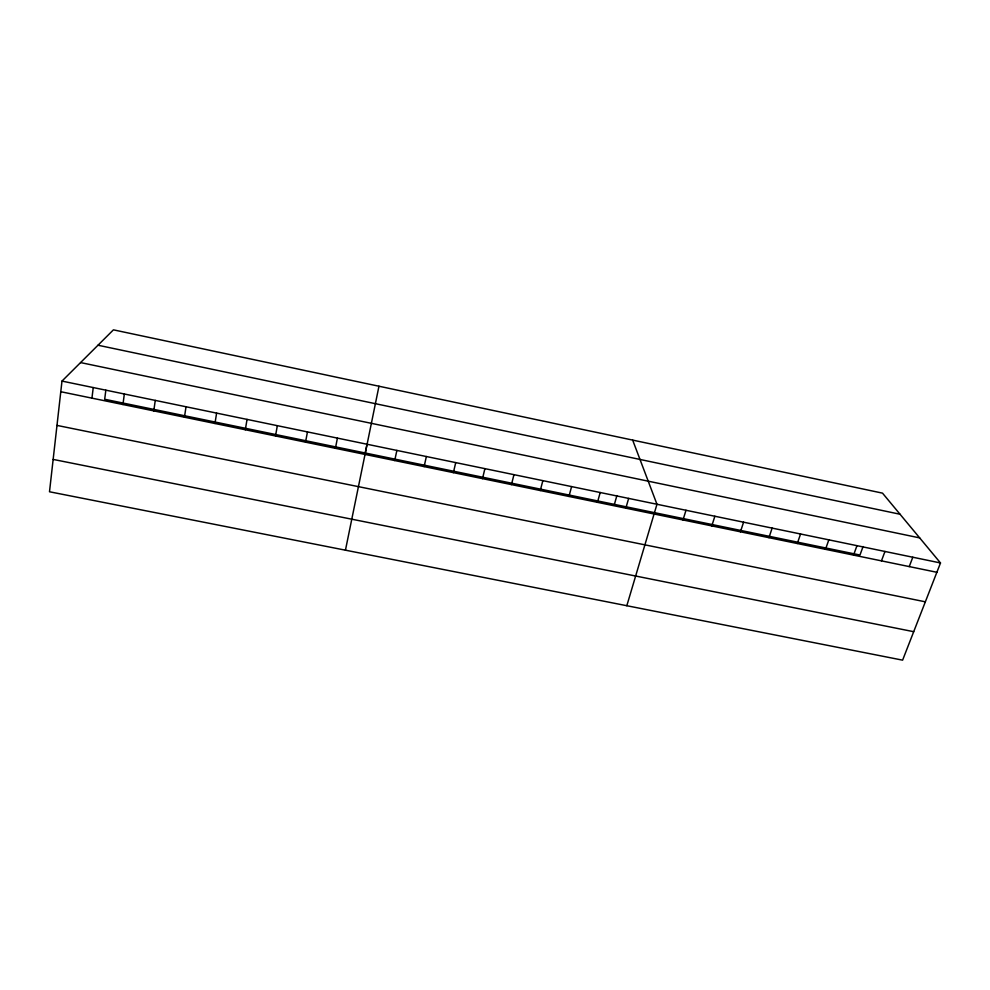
<?xml version="1.0" encoding="UTF-8"?>
<svg xmlns="http://www.w3.org/2000/svg" width="990" height="990" viewBox="0 0 990 990"><rect width="100%" height="100%" fill="white"/><g stroke="black" fill="none" stroke-linecap="round" stroke-linejoin="round"><path stroke-width="1.49" d="M61.986 381.088L49.5 491.77L902.608 660.157L940.5 562.964L882.511 493.144L113.429 329.843L61.986 381.088L940.5 562.964M91.946 398.141L93.246 387.56M105.831 390.209L104.692 399.267L859.976 555.031L863.082 546.529M122.946 404.539L124.332 393.995M153.784 410.887L155.257 400.393M184.449 417.211L186.021 406.766M214.954 423.497L216.612 413.102M245.31 429.759L247.054 419.401M275.505 435.971L277.336 425.675M305.526 442.171L307.457 431.9M335.412 448.321L337.417 438.112M378.96 386.224L345.448 550.18M365.223 452.999L367.018 444.287M394.701 460.548L396.879 450.413M424.116 466.612L426.368 456.526M453.383 472.638L455.722 462.602M482.489 478.64L484.914 468.641M511.459 484.605L513.958 474.656M540.268 490.545L542.854 480.645M568.941 496.46L571.601 486.585M597.465 502.338L600.2 492.513M614.394 504.393L616.906 495.557M625.841 508.179L628.65 498.403M626.818 605.719L656.964 504.269L632.659 440.092M683.013 519.96L685.983 510.271M711.81 525.9L714.854 516.248M740.446 531.803L743.577 522.188M768.945 537.669L772.138 528.103M797.284 543.522L800.563 533.994M825.487 549.326L828.84 539.847M853.553 555.118L856.969 545.676M881.459 560.86L884.961 551.467M909.241 566.589L912.805 557.234M53.151 459.41L913.708 631.694M56.987 425.403L925.353 601.821M60.786 391.718L936.862 572.282M80.574 362.575L919.685 537.892M97.985 345.225L900.034 514.243"/></g></svg>
